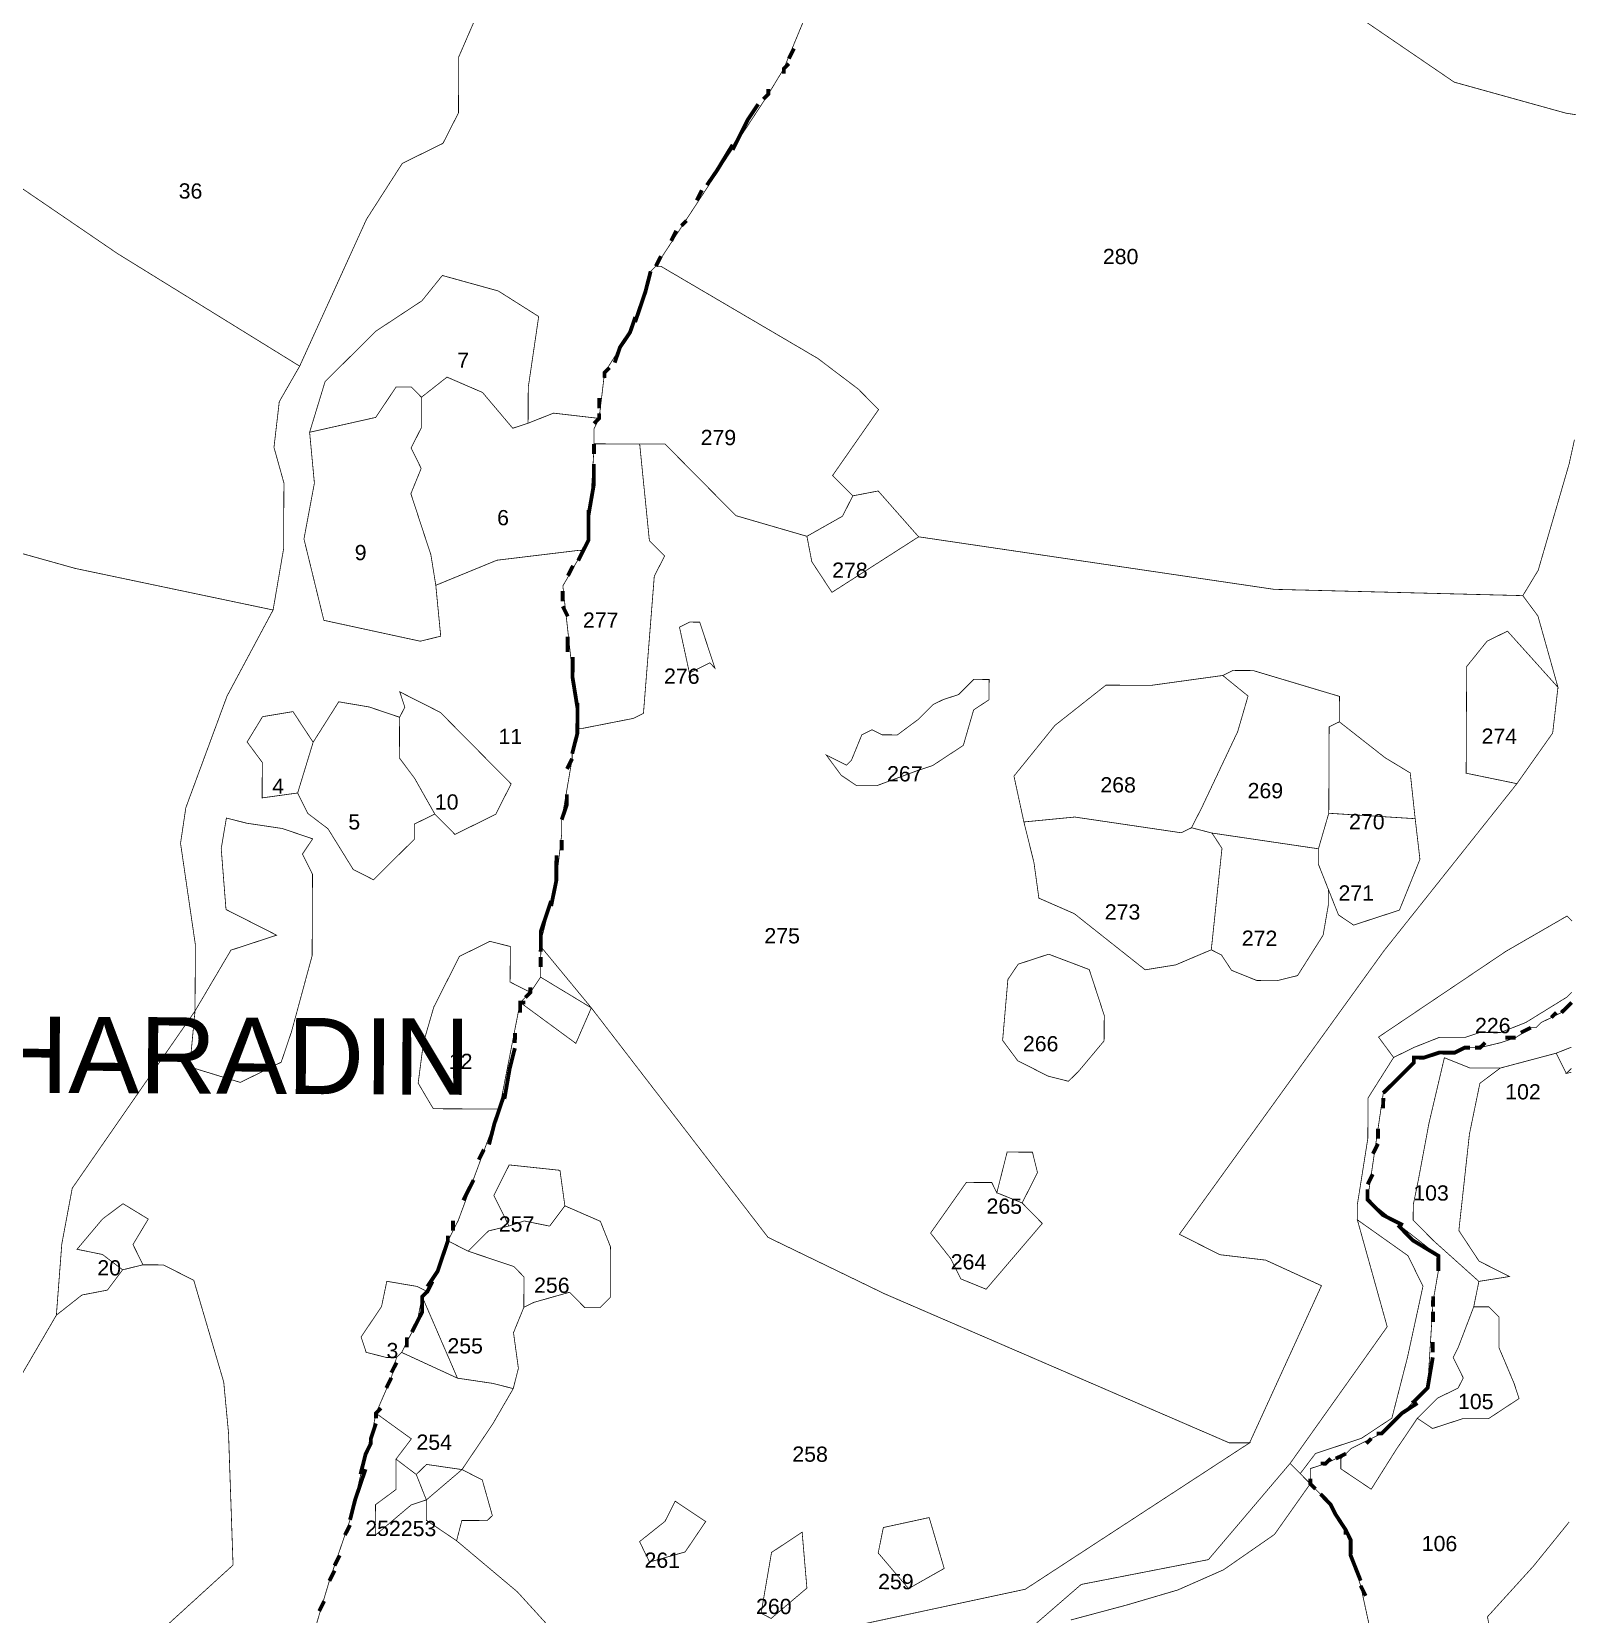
# Model space of a CAD drawing. Header units: metres. Extents: x 318080 to 326887, y 1838772 to 1852662.
# Drawn here: x 325448 to 326675, y 1840808 to 1842065 of the extents above; entities that cross this region are included whole.
import ezdxf

# ---------------------------------------------------------------- set-up
doc = ezdxf.new("R2010")
doc.units = ezdxf.units.M
doc.header["$MEASUREMENT"] = 0
for name, color, linetype in [('SURVEY NO.', 7, 'Continuous'), ('SURVEY PLOT BOUNDARY', 35, 'Continuous'), ('VILLAGE BOUNDARY', 212, 'Continuous'), ('VILLAGE NAME', 3, 'Continuous')]:
    doc.layers.add(name, color=color, linetype=linetype)
doc.styles.add('PDF Arial', font='arial.ttf')
doc.styles.get("Standard").update_dxf_attribs({"font": 'arial.ttf'})

# ---------------------------------------------------------------- blocks, each defined once
blk = doc.blocks.new('22')
at = {"layer": 'SURVEY PLOT BOUNDARY', "lineweight": 18, "const_width": 0.605}
for points in [[(326511.4, 1840794.5), (326503.5, 1840830.9), (326495.5, 1840855.1), (326495.6, 1840867.2), (326491.6, 1840875.3), (326479.6, 1840895.5), (326471.6, 1840903.7), (326467.6, 1840907.7), (326463.5, 1840911.8), (326463.6, 1840923.9), (326475.7, 1840927.8), (326491.9, 1840935.8), (326487.8, 1840931.8), (326487.8, 1840923.7), (326511.9, 1840907.5), (326532.2, 1840939.7), (326540.4, 1840951.7), (326548.5, 1840963.8), (326560.6, 1840955.7), (326584.8, 1840963.6), (326605, 1840963.5), (326629.3, 1840979.5), (326625.3, 1840991.7), (326613.3, 1841020), (326613.4, 1841044.2), (326605.4, 1841052.3), (326593.3, 1841052.3), (326597.4, 1841072.5), (326621.7, 1841076.4), (326597.5, 1841088.6), (326581.5, 1841112.9), (326589.9, 1841189.5), (326598.2, 1841229.8), (326614.4, 1841241.9), (326658.8, 1841253.7), (326666.8, 1841237.6), (326670.8, 1841238.6), (326666.8, 1841237.6), (326670.9, 1841241.6), (326666.8, 1841237.6), (326658.8, 1841253.7), (326670.9, 1841258.5), (326658.8, 1841253.7), (326614.4, 1841241.9), (326590.2, 1841242), (326570, 1841250.1), (326557.7, 1841197.8), (326549.4, 1841153.4), (326545.3, 1841133.3), (326545.2, 1841121.2), (326549.2, 1841117.1), (326561.3, 1841104.9), (326597.4, 1841072.5), (326593.3, 1841052.3), (326581, 1841020.1), (326577, 1841012.1), (326585, 1840995.9), (326580.9, 1840987.8), (326564.7, 1840979.9), (326548.5, 1840963.8), (326540.4, 1840951.7), (326532.2, 1840939.7), (326511.9, 1840907.5), (326487.8, 1840923.7), (326487.8, 1840931.8), (326491.9, 1840935.8), (326495.9, 1840939.8), (326512.1, 1840947.8), (326520.2, 1840951.8), (326548.6, 1840979.9), (326556.7, 1840988), (326561, 1841056.5), (326565.2, 1841080.7), (326565.3, 1841092.8), (326529.1, 1841121.2), (326509, 1841137.5), (326521.5, 1841222.1), (326545.8, 1841246.2), (326545.8, 1841250.3), (326553.9, 1841250.2), (326566, 1841254.2), (326578.1, 1841254.1), (326586.2, 1841258.1), (326598.3, 1841258.1), (326614.5, 1841262), (326626.6, 1841266), (326638.7, 1841274), (326642.8, 1841274), (326646.8, 1841278), (326663, 1841286), (326671.1, 1841294), (326663, 1841286), (326646.8, 1841278), (326642.8, 1841274), (326638.7, 1841274), (326626.6, 1841266), (326614.5, 1841262), (326598.3, 1841258.1), (326586.2, 1841258.1), (326578.1, 1841254.1), (326566, 1841254.2), (326553.9, 1841250.2), (326545.8, 1841250.3), (326545.8, 1841246.2), (326521.5, 1841222.1), (326509, 1841137.5), (326529.1, 1841121.2), (326565.3, 1841092.8), (326565.2, 1841080.7), (326561, 1841056.5), (326556.7, 1840988), (326548.6, 1840979.9), (326520.2, 1840951.8), (326512.1, 1840947.8), (326495.9, 1840939.8), (326491.9, 1840935.8), (326475.7, 1840927.8), (326463.6, 1840923.9), (326463.5, 1840911.8), (326455.5, 1840919.9), (326467.7, 1840935.9), (326504.1, 1840947.9), (326528.3, 1840963.9), (326540.7, 1841012.2), (326553, 1841068.7), (326541.1, 1841092.9), (326500.9, 1841121.4), (326500.9, 1841133.5), (326509.2, 1841185.9), (326509.4, 1841218.2), (326529.7, 1841250.3), (326545.9, 1841258.3), (326566.1, 1841266.3), (326586.3, 1841266.2), (326598.4, 1841270.2), (326614.5, 1841270.1), (326634.7, 1841278.1), (326667.1, 1841298.1), (326671.1, 1841302.1), (326667.1, 1841298.1), (326634.7, 1841278.1), (326614.5, 1841270.1), (326598.4, 1841270.2), (326586.3, 1841266.2), (326566.1, 1841266.3), (326545.9, 1841258.3), (326529.7, 1841250.3), (326517.7, 1841266.5), (326618.9, 1841334.6), (326667.4, 1841362.6), (326671.4, 1841358.6), (326667.4, 1841362.6), (326618.9, 1841334.6), (326517.7, 1841266.5), (326529.7, 1841250.3), (326509.4, 1841218.2), (326509.2, 1841185.9), (326500.9, 1841133.5), (326500.9, 1841121.4), (326524.6, 1841036.5), (326447.5, 1840928), (326382.6, 1840851.6), (326281.6, 1840831.9), (326216.8, 1840775.8)], [(326071.7, 1840792.6), (326237.2, 1840828.1), (326415.3, 1840944.3), (326472.4, 1841069.1), (326428.1, 1841089.4), (326391.8, 1841093.7), (326359.6, 1841109.9), (326522.1, 1841335.1), (326627.6, 1841467.7), (326656, 1841507.9), (326660.2, 1841544.2), (326644.3, 1841600.8), (326632.3, 1841617), (326644.5, 1841637.1), (326669.1, 1841721.7), (326673.3, 1841740.8), (326669.1, 1841721.7), (326644.5, 1841637.1), (326632.3, 1841617), (326434.7, 1841622), (326152.5, 1841663.7), (326120.4, 1841700.1), (326100.2, 1841696.2), (326084.2, 1841712.4), (326120.7, 1841764.7), (326104.7, 1841780.9), (326072.5, 1841805.3), (325947.8, 1841878.5), (325943.8, 1841878.5), (326033.2, 1842015.2), (326045.4, 1842035.3), (326082.1, 1842123.9)], [(326268.2, 1842236), (326577.8, 1842024.7), (326666.4, 1842000.1), (326674.5, 1841998.8), (326666.4, 1842000.1), (326577.8, 1842024.7), (326268.2, 1842236)], [(326082.1, 1842123.9), (326045.4, 1842035.3), (326033.2, 1842015.2), (325943.8, 1841878.5), (325939.7, 1841874.5), (325923.4, 1841826.1), (325903.1, 1841794), (325898.8, 1841757.7), (325862.6, 1841761.9), (325842.4, 1841753.9), (325842.5, 1841782.2), (325850.8, 1841838.6), (325818.7, 1841858.9), (325774.3, 1841871.2), (325758.1, 1841851.1), (325721.7, 1841827.1), (325681.2, 1841787), (325668.9, 1841746.7), (325672.7, 1841706.3), (325664.4, 1841662), (325672.3, 1841629.7), (325680.2, 1841597.4), (325756.8, 1841580.8), (325773, 1841584.8), (325769.1, 1841625.2), (325817.6, 1841645.1), (325882.2, 1841652.9), (325886.2, 1841652.8), (325870, 1841624.7), (325881.6, 1841519.7), (325881.5, 1841511.7), (325877.4, 1841491.5), (325877.4, 1841487.5), (325869.1, 1841439.1), (325869, 1841431), (325869, 1841427), (325864.8, 1841390.7), (325852.5, 1841342.4), (325852.5, 1841338.3), (325852.4, 1841318.1), (325852.3, 1841314.1), (325844.2, 1841302), (325836.2, 1841306.1), (325828.1, 1841310.2), (325828.3, 1841338.4), (325812.1, 1841342.5), (325787.9, 1841330.6), (325767.5, 1841290.3), (325759.3, 1841262.1), (325755.1, 1841229.9), (325767.1, 1841209.6), (325807.5, 1841209.4), (325819.6, 1841209.4), (325786.9, 1841120.8), (325778.7, 1841104.7), (325770.5, 1841080.5), (325762.4, 1841064.4), (325754.3, 1841068.5), (325730.2, 1841072.6), (325726, 1841052.5), (325709.8, 1841028.4), (325713.8, 1841016.2), (325729.9, 1841012.1), (325737.9, 1841012.1), (325733.8, 1840996), (325721.6, 1840967.8), (325717.5, 1840947.6), (325713.4, 1840935.5), (325701, 1840883.2), (325684.6, 1840834.8), (325664.1, 1840766.3)], [(325506.8, 1840755), (325608.1, 1840847.3), (325604.5, 1840952.2), (325600.7, 1840992.6), (325576.9, 1841073.4), (325552.7, 1841085.6), (325536.6, 1841085.7), (325528.6, 1841101.8), (325540.8, 1841122), (325520.7, 1841134.2), (325504.5, 1841122.1), (325484.2, 1841098), (325504.4, 1841093.9), (325520.4, 1841081.7), (325508.3, 1841065.6), (325488.1, 1841061.7), (325467.8, 1841045.7), (325472.1, 1841102.1), (325480.4, 1841146.5), (325577.9, 1841287.2), (325573.7, 1841242.8), (325613.9, 1841230.5), (325646.3, 1841246.5), (325654.5, 1841270.7), (325670.9, 1841331.1), (325671.2, 1841395.7), (325663.2, 1841411.8), (325671.3, 1841423.9), (325647.2, 1841432.1), (325619, 1841436.3), (325602.8, 1841440.4), (325598.7, 1841416.2), (325602.5, 1841367.8), (325642.7, 1841347.4), (325606.4, 1841335.5), (325577.9, 1841287.2), (325578.2, 1841339.6), (325566.4, 1841420.4), (325570.6, 1841448.6), (325603.3, 1841537.2), (325639.9, 1841605.6), (325648.2, 1841654), (325648.5, 1841706.4), (325640.6, 1841734.7), (325644.8, 1841771), (325661, 1841799.2), (325714.1, 1841915.9), (325742.5, 1841960.2), (325774.8, 1841976.1), (325787.1, 1842000.3), (325787.3, 1842044.7), (325799.5, 1842072.8)], [(325799.5, 1842072.8), (325787.3, 1842044.7), (325787.1, 1842000.3), (325774.8, 1841976.1), (325742.5, 1841960.2), (325714.1, 1841915.9), (325661, 1841799.2), (325516.3, 1841888.6), (325367.5, 1841990.2), (325363.5, 1841990.2), (325375.6, 1842002.3), (325383.8, 1842014.3), (325387.8, 1842022.4), (325404.1, 1842054.6), (325416.4, 1842082.8)], [(325438.5, 1841651), (325482.8, 1841638.6), (325639.9, 1841605.6), (325603.3, 1841537.2), (325570.6, 1841448.6), (325566.4, 1841420.4), (325578.2, 1841339.6), (325577.9, 1841287.2), (325480.4, 1841146.5), (325472.1, 1841102.1), (325467.8, 1841045.7), (325406.8, 1840941.1)], [(325926.1, 1840724.7), (325833.9, 1840826), (325785.6, 1840866.6), (325789.8, 1840882.7), (325809.9, 1840882.6), (325814, 1840886.6), (325806, 1840914.9), (325789.9, 1840923.1), (325814.3, 1840959.3), (325830.6, 1840987.4), (325834.7, 1841003.5), (325830.8, 1841031.8), (325839, 1841051.9), (325847.1, 1841055.9), (325875.3, 1841063.9), (325887.4, 1841051.7), (325899.5, 1841051.6), (325907.6, 1841059.7), (325907.8, 1841100), (325899.8, 1841120.2), (325871.6, 1841132.5), (325867.7, 1841160.7), (325827.4, 1841165), (325815.2, 1841140.8), (325827.2, 1841116.5), (325811, 1841112.6), (325794.8, 1841096.5), (325778.7, 1841104.7), (325786.9, 1841120.8), (325819.6, 1841209.4), (325836.1, 1841294), (325880.3, 1841261.5), (325892.6, 1841289.7), (326032.9, 1841107.5), (326125.4, 1841062.7), (326399.2, 1840944.3), (326415.3, 1840944.3), (326237.2, 1840828.1), (326071.7, 1840792.6)], [(325236.7, 1840796.6), (325261, 1840824.8), (325281.3, 1840844.8), (325309.6, 1840848.7), (325309.7, 1840885), (325317.9, 1840909.2), (325346.1, 1840901), (325378.4, 1840908.9), (325406.8, 1840941.1), (325467.8, 1841045.7), (325488.1, 1841061.7), (325508.3, 1841065.6), (325520.4, 1841081.7), (325536.6, 1841085.7), (325552.7, 1841085.6), (325576.9, 1841073.4), (325600.7, 1840992.6), (325604.5, 1840952.2), (325608.1, 1840847.3), (325506.8, 1840755)], [(325664.1, 1840766.3), (325684.6, 1840834.8), (325701, 1840883.2), (325713.4, 1840935.5), (325717.5, 1840947.6), (325721.6, 1840967.8), (325749.7, 1840947.5), (325737.5, 1840931.4), (325737.4, 1840907.2), (325721.2, 1840895.2), (325721.1, 1840871), (325749.5, 1840895), (325761.6, 1840899), (325761.5, 1840882.9), (325785.6, 1840866.6), (325833.9, 1840826), (325926.1, 1840724.7)], [(326216.8, 1840775.8), (326281.6, 1840831.9), (326382.6, 1840851.6), (326447.5, 1840928), (326455.5, 1840919.9), (326463.5, 1840911.8), (326435.1, 1840871.6), (326394.6, 1840843.5), (326358.3, 1840827.5), (326317.9, 1840815.6), (326273.4, 1840803.7)], [(326273.4, 1840803.7), (326317.9, 1840815.6), (326358.3, 1840827.5), (326394.6, 1840843.5), (326435.1, 1840871.6), (326463.5, 1840911.8), (326467.6, 1840907.7), (326471.6, 1840903.7), (326479.6, 1840895.5), (326491.6, 1840875.3), (326495.6, 1840867.2), (326495.5, 1840855.1), (326503.5, 1840830.9), (326511.4, 1840794.5)]]:
    blk.add_lwpolyline(points, dxfattribs=at)
for points in [[(325661, 1841799.2), (325644.8, 1841771), (325640.6, 1841734.7), (325648.5, 1841706.4), (325648.2, 1841654), (325639.9, 1841605.6), (325482.8, 1841638.6), (325438.5, 1841651), (325402.2, 1841651.1), (325341.8, 1841675.6), (325350.1, 1841732.1), (325354.5, 1841800.6), (325326.3, 1841816.9), (325326.4, 1841841.1), (325342.6, 1841837), (325338.6, 1841861.2), (325346.9, 1841897.5), (325359.3, 1841953.9), (325347.2, 1841958), (325355.4, 1841986.2), (325363.5, 1841990.2), (325367.5, 1841990.2), (325516.3, 1841888.6)], [(326100.2, 1841696.2), (326092.1, 1841680.1), (326063.8, 1841664.1), (326007.4, 1841680.5), (325951.2, 1841737.3), (325931, 1841737.4), (325898.7, 1841737.5), (325894.7, 1841737.5), (325894.8, 1841749.6), (325898.8, 1841757.7), (325903.1, 1841794), (325923.4, 1841826.1), (325939.7, 1841874.5), (325943.8, 1841878.5), (325947.8, 1841878.5), (326072.5, 1841805.3), (326104.7, 1841780.9), (326120.7, 1841764.7), (326084.2, 1841712.4)], [(325842.4, 1841753.9), (325830.2, 1841749.9), (325806.2, 1841778.3), (325778, 1841790.5), (325757.7, 1841774.5), (325749.7, 1841782.6), (325737.6, 1841782.7), (325721.4, 1841758.5), (325668.9, 1841746.7), (325681.2, 1841787), (325721.7, 1841827.1), (325758.1, 1841851.1), (325774.3, 1841871.2), (325818.7, 1841858.9), (325850.8, 1841838.6), (325842.5, 1841782.2)], [(325842.4, 1841753.9), (325862.6, 1841761.9), (325898.8, 1841757.7), (325894.8, 1841749.6), (325894.7, 1841737.5), (325894.7, 1841733.5), (325890.3, 1841660.9), (325886.2, 1841652.8), (325882.2, 1841652.9), (325817.6, 1841645.1), (325769.1, 1841625.2), (325765.2, 1841649.4), (325749.3, 1841697.9), (325757.5, 1841718), (325749.5, 1841734.2), (325757.6, 1841750.3), (325757.7, 1841774.5), (325778, 1841790.5), (325806.2, 1841778.3), (325830.2, 1841749.9)], [(325757.7, 1841774.5), (325757.6, 1841750.3), (325749.5, 1841734.2), (325757.5, 1841718), (325749.3, 1841697.9), (325765.2, 1841649.4), (325769.1, 1841625.2), (325773, 1841584.8), (325756.8, 1841580.8), (325680.2, 1841597.4), (325672.3, 1841629.7), (325664.4, 1841662), (325672.7, 1841706.3), (325668.9, 1841746.7), (325721.4, 1841758.5), (325737.6, 1841782.7), (325749.7, 1841782.6)], [(326067.7, 1841643.9), (326083.7, 1841619.6), (326152.5, 1841663.7), (326434.7, 1841622), (326632.3, 1841617), (326644.3, 1841600.8), (326660.2, 1841544.2), (326620.1, 1841588.8), (326603.9, 1841580.8), (326587.7, 1841560.7), (326587.3, 1841476), (326627.6, 1841467.7), (326522.1, 1841335.1), (326359.6, 1841109.9), (326391.8, 1841093.7), (326428.1, 1841089.4), (326472.4, 1841069.1), (326415.3, 1840944.3), (326399.2, 1840944.3), (326125.4, 1841062.7), (326032.9, 1841107.5), (325892.6, 1841289.7), (325852.5, 1841338.3), (325852.5, 1841342.4), (325864.8, 1841390.7), (325869, 1841427), (325869, 1841431), (325869.1, 1841439.1), (325877.4, 1841487.5), (325877.4, 1841491.5), (325881.5, 1841511.7), (325885.6, 1841511.6), (325925.9, 1841519.5), (325934, 1841523.5), (325942.6, 1841632.4), (325950.8, 1841648.5), (325938.7, 1841660.7), (325931, 1841737.4), (325951.2, 1841737.3), (326007.4, 1841680.5), (326063.8, 1841664.1)], [(325881.5, 1841511.7), (325881.6, 1841519.7), (325870, 1841624.7), (325886.2, 1841652.8), (325890.3, 1841660.9), (325894.7, 1841733.5), (325894.7, 1841737.5), (325898.7, 1841737.5), (325931, 1841737.4), (325938.7, 1841660.7), (325950.8, 1841648.5), (325942.6, 1841632.4), (325934, 1841523.5), (325925.9, 1841519.5), (325885.6, 1841511.6)], [(326152.5, 1841663.7), (326083.7, 1841619.6), (326067.7, 1841643.9), (326063.8, 1841664.1), (326092.1, 1841680.1), (326100.2, 1841696.2), (326120.4, 1841700.1)], [(325978.7, 1841595.9), (325990.7, 1841559.5), (325986.7, 1841563.6), (325970.5, 1841555.6), (325962.6, 1841592), (325970.7, 1841596)], [(325962.6, 1841592), (325970.5, 1841555.6), (325986.7, 1841563.6), (325990.7, 1841559.5), (325978.7, 1841595.9), (325970.7, 1841596)], [(326660.2, 1841544.2), (326656, 1841507.9), (326627.6, 1841467.7), (326587.3, 1841476), (326587.7, 1841560.7), (326603.9, 1841580.8), (326620.1, 1841588.8)], [(326402.1, 1841557.6), (326394, 1841553.6), (326337.5, 1841545.8), (326301.2, 1841545.9), (326260.7, 1841513.9), (326228.2, 1841473.7), (326236.1, 1841437.3), (326244.1, 1841405), (326248, 1841376.8), (326276.1, 1841364.5), (326332.4, 1841319.9), (326356.6, 1841323.8), (326384.9, 1841335.8), (326393, 1841331.7), (326401, 1841319.5), (326421.1, 1841311.4), (326437.2, 1841311.3), (326453.4, 1841315.3), (326473.7, 1841347.4), (326477.9, 1841371.6), (326477.9, 1841383.7), (326485.9, 1841363.5), (326497.9, 1841355.4), (326534.3, 1841367.3), (326550.6, 1841407.6), (326546.8, 1841439.9), (326542.9, 1841476.2), (326522.8, 1841488.4), (326486.6, 1841516.8), (326486.7, 1841537), (326418.2, 1841557.5)], [(326369.2, 1841432.7), (326361.1, 1841428.7), (326276.5, 1841441.2), (326236.1, 1841437.3), (326228.2, 1841473.7), (326260.7, 1841513.9), (326301.2, 1841545.9), (326337.5, 1841545.8), (326394, 1841553.6), (326414.1, 1841537.3), (326405.9, 1841509.1), (326377.4, 1841448.8)], [(326486.6, 1841516.8), (326478.5, 1841512.8), (326478.2, 1841444.2), (326470, 1841416), (326385.4, 1841428.5), (326369.2, 1841432.7), (326377.4, 1841448.8), (326405.9, 1841509.1), (326414.1, 1841537.3), (326394, 1841553.6), (326402.1, 1841557.6), (326418.2, 1841557.5), (326486.7, 1841537)], [(325752, 1841423.5), (325752.1, 1841435.6), (325768.3, 1841443.6), (325784.3, 1841427.4), (325816.7, 1841443.4), (325828.9, 1841467.5), (325772.7, 1841524.3), (325740.5, 1841540.6), (325744.5, 1841528.5), (325740.4, 1841520.4), (325716.2, 1841528.6), (325692, 1841532.7), (325671.7, 1841500.6), (325655.7, 1841524.9), (325631.5, 1841520.9), (325619.3, 1841500.8), (325631.3, 1841484.6), (325631.2, 1841456.4), (325659.4, 1841460.3), (325667.4, 1841444.1), (325683.5, 1841431.9), (325703.5, 1841399.6), (325719.6, 1841391.4)], [(325828.9, 1841467.5), (325816.7, 1841443.4), (325784.3, 1841427.4), (325768.3, 1841443.6), (325752.3, 1841471.9), (325740.2, 1841488.1), (325740.3, 1841512.3), (325740.4, 1841520.4), (325744.5, 1841528.5), (325740.5, 1841540.6), (325772.7, 1841524.3)], [(326079.1, 1841490.5), (326095.2, 1841482.4), (326099.2, 1841486.4), (326107.4, 1841506.5), (326115.5, 1841510.5), (326123.5, 1841506.5), (326135.6, 1841506.4), (326151.8, 1841518.4), (326164, 1841530.5), (326172.1, 1841534.5), (326184.2, 1841538.4), (326196.3, 1841550.5), (326208.5, 1841550.4), (326208.4, 1841534.3), (326196.2, 1841526.3), (326188, 1841498.1), (326163.7, 1841482.1), (326151.6, 1841478.1), (326119.3, 1841466.1), (326103.2, 1841466.2), (326091.1, 1841474.3)], [(326208.4, 1841534.3), (326208.5, 1841550.4), (326196.3, 1841550.5), (326184.2, 1841538.4), (326172.1, 1841534.5), (326164, 1841530.5), (326151.8, 1841518.4), (326135.6, 1841506.4), (326123.5, 1841506.5), (326115.5, 1841510.5), (326107.4, 1841506.5), (326099.2, 1841486.4), (326095.2, 1841482.4), (326079.1, 1841490.5), (326091.1, 1841474.3), (326103.2, 1841466.2), (326119.3, 1841466.1), (326151.6, 1841478.1), (326163.7, 1841482.1), (326188, 1841498.1), (326196.2, 1841526.3)], [(325752, 1841423.5), (325719.6, 1841391.4), (325703.5, 1841399.6), (325683.5, 1841431.9), (325667.4, 1841444.1), (325659.4, 1841460.3), (325671.7, 1841500.6), (325692, 1841532.7), (325716.2, 1841528.6), (325740.4, 1841520.4), (325740.3, 1841512.3), (325740.2, 1841488.1), (325752.3, 1841471.9), (325768.3, 1841443.6), (325752.1, 1841435.6)], [(325671.7, 1841500.6), (325659.4, 1841460.3), (325631.2, 1841456.4), (325631.3, 1841484.6), (325619.3, 1841500.8), (325631.5, 1841520.9), (325655.7, 1841524.9)], [(326546.8, 1841439.9), (326478.2, 1841444.2), (326478.5, 1841512.8), (326486.6, 1841516.8), (326522.8, 1841488.4), (326542.9, 1841476.2)], [(325577.9, 1841287.2), (325606.4, 1841335.5), (325642.7, 1841347.4), (325602.5, 1841367.8), (325598.7, 1841416.2), (325602.8, 1841440.4), (325619, 1841436.3), (325647.2, 1841432.1), (325671.3, 1841423.9), (325663.2, 1841411.8), (325671.2, 1841395.7), (325670.9, 1841331.1), (325654.5, 1841270.7), (325646.3, 1841246.5), (325613.9, 1841230.5), (325573.7, 1841242.8)], [(326369.2, 1841432.7), (326385.4, 1841428.5), (326393.4, 1841416.4), (326384.9, 1841335.8), (326356.6, 1841323.8), (326332.4, 1841319.9), (326276.1, 1841364.5), (326248, 1841376.8), (326244.1, 1841405), (326236.1, 1841437.3), (326276.5, 1841441.2), (326361.1, 1841428.7)], [(326546.8, 1841439.9), (326550.6, 1841407.6), (326534.3, 1841367.3), (326497.9, 1841355.4), (326485.9, 1841363.5), (326477.9, 1841383.7), (326469.9, 1841403.9), (326470, 1841416), (326478.2, 1841444.2)], [(326470, 1841416), (326469.9, 1841403.9), (326477.9, 1841383.7), (326477.9, 1841371.6), (326473.7, 1841347.4), (326453.4, 1841315.3), (326437.2, 1841311.3), (326421.1, 1841311.4), (326401, 1841319.5), (326393, 1841331.7), (326384.9, 1841335.8), (326393.4, 1841416.4), (326385.4, 1841428.5)], [(325844.2, 1841302), (325840.2, 1841298), (325836.1, 1841294), (325819.6, 1841209.4), (325807.5, 1841209.4), (325767.1, 1841209.6), (325755.1, 1841229.9), (325759.3, 1841262.1), (325767.5, 1841290.3), (325787.9, 1841330.6), (325812.1, 1841342.5), (325828.3, 1841338.4), (325828.1, 1841310.2), (325836.2, 1841306.1)], [(325892.6, 1841289.7), (325852.3, 1841314.1), (325852.4, 1841318.1), (325852.5, 1841338.3)], [(326223.4, 1841312.3), (326231.6, 1841324.4), (326255.8, 1841332.3), (326288, 1841320.1), (326299.9, 1841283.7), (326299.8, 1841263.5), (326279.6, 1841239.4), (326271.5, 1841231.4), (326255.3, 1841235.5), (326231.2, 1841247.7), (326219.2, 1841263.9)], [(326299.9, 1841283.7), (326288, 1841320.1), (326255.8, 1841332.3), (326231.6, 1841324.4), (326223.4, 1841312.3), (326219.2, 1841263.9), (326231.2, 1841247.7), (326255.3, 1841235.5), (326271.5, 1841231.4), (326279.6, 1841239.4), (326299.8, 1841263.5)], [(325892.6, 1841289.7), (325880.3, 1841261.5), (325836.1, 1841294), (325840.2, 1841298), (325844.2, 1841302), (325852.3, 1841314.1)], [(326621.7, 1841076.4), (326597.4, 1841072.5), (326561.3, 1841104.9), (326549.2, 1841117.1), (326545.2, 1841121.2), (326545.3, 1841133.3), (326549.4, 1841153.4), (326557.7, 1841197.8), (326570, 1841250.1), (326590.2, 1841242), (326614.4, 1841241.9), (326598.2, 1841229.8), (326589.9, 1841189.5), (326581.5, 1841112.9), (326597.5, 1841088.6)], [(326222.8, 1841175.2), (326214.6, 1841142.9), (326210.6, 1841151), (326190.4, 1841151.1), (326162, 1841110.9), (326178, 1841090.6), (326186, 1841074.5), (326206.1, 1841066.3), (326250.7, 1841118.5), (326234.7, 1841134.8), (326246.9, 1841158.9), (326242.9, 1841175.1)], [(326234.7, 1841134.8), (326214.6, 1841142.9), (326222.8, 1841175.2), (326242.9, 1841175.1), (326246.9, 1841158.9)], [(325871.6, 1841132.5), (325859.5, 1841116.4), (325839.3, 1841120.5), (325827.2, 1841116.5), (325815.2, 1841140.8), (325827.4, 1841165), (325867.7, 1841160.7)], [(326214.6, 1841142.9), (326234.7, 1841134.8), (326250.7, 1841118.5), (326206.1, 1841066.3), (326186, 1841074.5), (326178, 1841090.6), (326162, 1841110.9), (326190.4, 1841151.1), (326210.6, 1841151)], [(325536.6, 1841085.7), (325520.4, 1841081.7), (325504.4, 1841093.9), (325484.2, 1841098), (325504.5, 1841122.1), (325520.7, 1841134.2), (325540.8, 1841122), (325528.6, 1841101.8)], [(325839, 1841051.9), (325839.1, 1841076.1), (325831.1, 1841084.3), (325794.8, 1841096.5), (325811, 1841112.6), (325827.2, 1841116.5), (325839.3, 1841120.5), (325859.5, 1841116.4), (325871.6, 1841132.5), (325899.8, 1841120.2), (325907.8, 1841100), (325907.6, 1841059.7), (325899.5, 1841051.6), (325887.4, 1841051.7), (325875.3, 1841063.9), (325847.1, 1841055.9)], [(326455.5, 1840919.9), (326447.5, 1840928), (326524.6, 1841036.5), (326500.9, 1841121.4), (326541.1, 1841092.9), (326553, 1841068.7), (326540.7, 1841012.2), (326528.3, 1840963.9), (326504.1, 1840947.9), (326467.7, 1840935.9)], [(325794.8, 1841096.5), (325831.1, 1841084.3), (325839.1, 1841076.1), (325839, 1841051.9), (325830.8, 1841031.8), (325834.7, 1841003.5), (325830.6, 1840987.4), (325814.5, 1840991.5), (325786.3, 1840995.7), (325758.3, 1841060.4), (325762.4, 1841064.4), (325770.5, 1841080.5), (325778.7, 1841104.7)], [(325762.4, 1841064.4), (325758.3, 1841060.4), (325754.2, 1841040.2), (325742, 1841016.1), (325737.9, 1841012.1), (325729.9, 1841012.1), (325713.8, 1841016.2), (325709.8, 1841028.4), (325726, 1841052.5), (325730.2, 1841072.6), (325754.3, 1841068.5)], [(325786.3, 1840995.7), (325742, 1841016.1), (325754.2, 1841040.2), (325758.3, 1841060.4)], [(326629.3, 1840979.5), (326605, 1840963.5), (326584.8, 1840963.6), (326560.6, 1840955.7), (326548.5, 1840963.8), (326564.7, 1840979.9), (326580.9, 1840987.8), (326585, 1840995.9), (326577, 1841012.1), (326581, 1841020.1), (326593.3, 1841052.3), (326605.4, 1841052.3), (326613.4, 1841044.2), (326613.3, 1841020), (326625.3, 1840991.7)], [(325786.3, 1840995.7), (325814.5, 1840991.5), (325830.6, 1840987.4), (325814.3, 1840959.3), (325789.9, 1840923.1), (325761.7, 1840927.2), (325753.6, 1840919.2), (325737.5, 1840931.4), (325749.7, 1840947.5), (325721.6, 1840967.8), (325733.8, 1840996), (325737.9, 1841012.1), (325742, 1841016.1)], [(325753.6, 1840919.2), (325761.6, 1840899), (325749.5, 1840895), (325721.1, 1840871), (325721.2, 1840895.2), (325737.4, 1840907.2), (325737.5, 1840931.4)], [(325789.9, 1840923.1), (325761.6, 1840899), (325753.6, 1840919.2), (325761.7, 1840927.2)], [(325785.6, 1840866.6), (325761.5, 1840882.9), (325761.6, 1840899), (325789.9, 1840923.1), (325806, 1840914.9), (325814, 1840886.6), (325809.9, 1840882.6), (325789.8, 1840882.7)], [(325959.2, 1840898), (325983.4, 1840881.8), (325967.1, 1840857.7), (325938.8, 1840849.7), (325930.9, 1840865.9), (325951.1, 1840882)], [(325959.2, 1840898), (325951.1, 1840882), (325930.9, 1840865.9), (325938.8, 1840849.7), (325967.1, 1840857.7), (325983.4, 1840881.8)], [(326124.5, 1840877.1), (326160.9, 1840885), (326172.8, 1840844.6), (326144.5, 1840828.6), (326120.4, 1840856.9)], [(326124.5, 1840877.1), (326120.4, 1840856.9), (326144.5, 1840828.6), (326172.8, 1840844.6), (326160.9, 1840885)], [(326060, 1840873.4), (326063.8, 1840829), (326035.4, 1840804.9), (326027.4, 1840809), (326035.7, 1840857.3)], [(326060, 1840873.4), (326035.7, 1840857.3), (326027.4, 1840809), (326035.4, 1840804.9), (326063.8, 1840829)], [(326640.7, 1840846.4), (326604.2, 1840806.2), (326608.2, 1840786), (326628.2, 1840757.7), (326644.3, 1840749.5), (326668.5, 1840754.8), (326644.3, 1840749.5), (326628.2, 1840757.7), (326608.2, 1840786), (326604.2, 1840806.2), (326640.7, 1840846.4), (326669.1, 1840881.5)]]:
    blk.add_lwpolyline(points, close=True, dxfattribs=at)
at = {"layer": 'VILLAGE BOUNDARY', "lineweight": 50, "const_width": 3.03}
for points in [[(326053.5, 1842051.4), (326049.5, 1842043.4)], [(326045.4, 1842031.3), (326045.4, 1842035.3), (326049.5, 1842039.4)], [(326029.1, 1842011.2), (326033.2, 1842015.2), (326033.2, 1842019.3)], [(326025.1, 1842007.2), (326017, 1841995.1), (326004.8, 1841971)], [(325984.4, 1841942.9), (325992.6, 1841954.9), (326004.8, 1841975)], [(325980.4, 1841938.8), (325976.3, 1841930.8)], [(325968.2, 1841914.7), (325964.1, 1841910.7)], [(325956, 1841898.6), (325960.1, 1841906.7)], [(325943.8, 1841878.5), (325947.9, 1841886.5)], [(325939.7, 1841874.5), (325935.6, 1841858.4), (325927.4, 1841834.2)], [(325911.2, 1841802), (325915.3, 1841814.1), (325923.4, 1841826.1), (325927.5, 1841838.2)], [(325907.1, 1841798), (325903.1, 1841794), (325903, 1841789.9)], [(325898.9, 1841773.8), (325898.9, 1841765.7)], [(325894.8, 1841753.7), (325898.8, 1841757.7), (325898.9, 1841761.7)], [(325894.7, 1841729.5), (325894.7, 1841733.5), (325894.7, 1841737.5)], [(325894.6, 1841721.4), (325894.6, 1841705.3), (325890.4, 1841681.1)], [(325882.2, 1841644.8), (325886.2, 1841652.8), (325890.3, 1841660.9), (325890.4, 1841685.1)], [(325878.1, 1841640.8), (325874, 1841632.7)], [(325869.9, 1841620.6), (325869.9, 1841612.6)], [(325873.9, 1841600.5), (325869.9, 1841608.5)], [(325873.7, 1841572.2), (325873.8, 1841584.3)], [(325877.8, 1841568.2), (325877.7, 1841552), (325881.6, 1841527.8)], [(325877.4, 1841491.5), (325881.5, 1841507.6), (325881.5, 1841511.7), (325881.6, 1841519.7), (325881.6, 1841531.8)], [(325877.4, 1841487.5), (325873.3, 1841479.4)], [(325873.2, 1841459.3), (325873.2, 1841451.2), (325869.1, 1841439.1)], [(325869, 1841414.9), (325869, 1841423)], [(325864.9, 1841410.9), (325864.8, 1841394.7), (325864.8, 1841390.7), (325860.7, 1841370.6)], [(325852.4, 1841334.3), (325852.5, 1841338.3), (325852.5, 1841342.4), (325852.5, 1841350.4), (325860.7, 1841374.6)], [(325852.4, 1841330.2), (325852.4, 1841322.2)], [(325844.2, 1841306.1), (325844.2, 1841302), (325840.2, 1841298)], [(325836.1, 1841285.9), (325836.1, 1841294), (325840.1, 1841294)], [(326654.9, 1841282), (326659, 1841286)], [(326663, 1841286), (326671.1, 1841294)], [(326630.7, 1841270), (326638.7, 1841274)], [(325831.9, 1841261.8), (325832, 1841269.8)], [(326602.4, 1841262.1), (326598.3, 1841258.1), (326594.3, 1841258.1)], [(326626.6, 1841266), (326618.5, 1841266)], [(325831.9, 1841257.7), (325827.8, 1841241.6), (325823.6, 1841217.4)], [(326553.9, 1841250.2), (326545.8, 1841250.3), (326545.8, 1841246.2), (326541.8, 1841242.2), (326521.5, 1841222.1)], [(326549.9, 1841250.2), (326553.9, 1841250.2), (326566, 1841254.2), (326578.1, 1841254.1), (326586.2, 1841258.1), (326590.3, 1841258.1)], [(325811.4, 1841181.2), (325815.5, 1841197.3), (325819.6, 1841209.4), (325823.7, 1841221.5)], [(326521.4, 1841210), (326521.5, 1841218.1)], [(326517.3, 1841185.8), (326517.3, 1841193.9)], [(325807.3, 1841177.2), (325803.2, 1841169.1)], [(326517.3, 1841181.8), (326513.2, 1841173.8)], [(325799.1, 1841153), (325795, 1841144.9), (325791, 1841136.9)], [(326513.1, 1841157.6), (326509.1, 1841149.6)], [(326537.1, 1841117.2), (326529.1, 1841121.2), (326521, 1841125.3), (326509, 1841137.5), (326509, 1841145.5)], [(325782.8, 1841112.7), (325782.8, 1841120.8)], [(326565.2, 1841080.7), (326565.2, 1841088.8), (326565.3, 1841092.8), (326545.1, 1841105), (326533.1, 1841117.2)], [(325778.7, 1841108.7), (325778.7, 1841104.7), (325774.6, 1841092.6), (325770.5, 1841080.5), (325762.4, 1841068.4)], [(325750.1, 1841032.2), (325754.2, 1841040.2), (325758.3, 1841048.3), (325758.3, 1841060.4), (325762.4, 1841064.4), (325766.5, 1841072.5)], [(326561, 1841052.5), (326561, 1841056.5), (326561.1, 1841060.6)], [(326561, 1841048.5), (326561, 1841040.4)], [(325746.1, 1841028.2), (325746, 1841020.1)], [(326560.9, 1841024.3), (326560.9, 1841016.2)], [(326544.5, 1840975.9), (326548.6, 1840979.9), (326556.7, 1840988), (326560.8, 1841012.2)], [(325737.9, 1841008), (325733.8, 1841000)], [(325729.8, 1840987.9), (325733.8, 1840996)], [(325721.6, 1840963.7), (325721.6, 1840967.8), (325725.6, 1840971.8)], [(326548.6, 1840975.9), (326536.4, 1840967.9), (326520.2, 1840951.8), (326516.2, 1840951.8)], [(325721.5, 1840959.7), (325717.5, 1840947.6), (325717.4, 1840943.6), (325713.4, 1840935.5), (325709.3, 1840919.4)], [(326508.1, 1840943.8), (326512.1, 1840947.8)], [(326483.8, 1840931.8), (326491.9, 1840935.8)], [(325701, 1840883.2), (325705.1, 1840899.3), (325713.3, 1840923.4)], [(326479.8, 1840931.9), (326475.7, 1840927.8), (326471.7, 1840927.9)], [(326463.6, 1840915.8), (326463.5, 1840911.8), (326467.6, 1840907.7)], [(326491.6, 1840871.3), (326491.6, 1840875.3), (326483.6, 1840887.5), (326479.6, 1840895.5), (326471.6, 1840903.7)], [(325701, 1840879.1), (325696.9, 1840871.1)], [(326491.6, 1840875.3), (326495.6, 1840867.2), (326495.6, 1840859.2), (326495.5, 1840855.1), (326503.5, 1840834.9)], [(325692.8, 1840855), (325688.7, 1840846.9)], [(325684.6, 1840834.8), (325688.7, 1840842.9)], [(326507.5, 1840822.8), (326503.5, 1840830.9)], [(325676.5, 1840810.7), (325680.5, 1840818.7)]]:
    blk.add_lwpolyline(points, dxfattribs=at)
at = {"layer": 'SURVEY NO.', "char_height": 12.1, "attachment_point": 7, "rotation": 359.7242, "style": 'PDF Arial'}
for s, insert in [('36', (325564.9, 1841932.1)), ('280', (326298.8, 1841880.1)), ('7', (325786.1, 1841797.9)), ('279', (325979.4, 1841736.4)), ('6', (325817.8, 1841672.7)), ('9', (325704.7, 1841645)), ('278', (326083.8, 1841631)), ('277', (325885.9, 1841591.6)), ('276', (325950.3, 1841546.9)), ('11', (325818.9, 1841499.2)), ('274', (326599.5, 1841499.4)), ('267', (326127.4, 1841469.4)), ('4', (325639.2, 1841459.7)), ('268', (326296.8, 1841460.6)), ('269', (326413.7, 1841456)), ('10', (325768.3, 1841447)), ('5', (325699.6, 1841431.2)), ('270', (326494.3, 1841431.4)), ('271', (326485.9, 1841374.9)), ('273', (326300.3, 1841359.7)), ('275', (326030, 1841340.8)), ('272', (326409.1, 1841339)), ('226', (326594.3, 1841269.5)), ('266', (326235.3, 1841255.1)), ('12', (325779.4, 1841241.2)), ('102', (326618.3, 1841216.9)), ('103', (326545.3, 1841136.6)), ('265', (326206.4, 1841126.1)), ('257', (325819.1, 1841111.9)), ('20', (325500.3, 1841077.1)), ('264', (326178, 1841081.9)), ('256', (325847.1, 1841063.3)), ('3', (325729.9, 1841011.4)), ('255', (325778.3, 1841015.2)), ('105', (326580.8, 1840971)), ('254', (325753.7, 1840938.7)), ('258', (326052.2, 1840929.2)), ('252253', (325713.1, 1840870.3)), ('106', (326552, 1840858.2)), ('261', (325934.8, 1840845)), ('259', (326120.3, 1840828)), ('260', (326023.4, 1840808.3))]:
    blk.add_mtext(s, dxfattribs=dict(at, insert=insert))
at = {"layer": 'VILLAGE NAME', "insert": (325359.8, 1841222.7), "char_height": 60.51, "attachment_point": 7, "rotation": 359.7242}
blk.add_mtext('BHARADIN', dxfattribs=at)

msp = doc.modelspace()

# ---------------------------------------------------------------- block references
msp.add_blockref('22', (0, 0))

doc.saveas('drawing.dxf')
